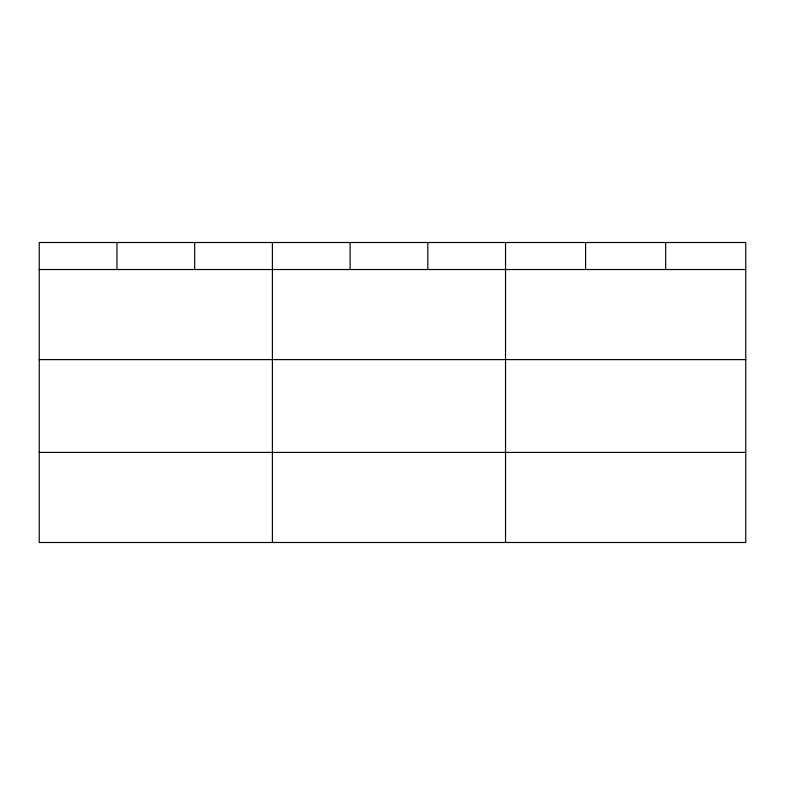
<?xml version="1.0" encoding="UTF-8"?>
<svg xmlns="http://www.w3.org/2000/svg" width="785" height="785" viewBox="0 0 785 785"><rect width="100%" height="100%" fill="white"/><g stroke="black" fill="none" stroke-linecap="round" stroke-linejoin="round"><path stroke-width="1.18" d="M745.75 359.608L745.75 242.506L39.25 242.506L39.25 542.494L745.75 542.494L745.75 359.608L39.25 359.608M39.25 269.53L745.75 269.53M39.25 452.415L745.75 452.415M665.68 242.506L665.68 269.53M585.61 242.506L585.61 269.53M505.54 242.506L505.54 542.494M427.825 242.506L427.825 269.53M350.11 242.506L350.11 269.53M272.395 242.506L272.395 542.494M194.68 242.506L194.68 269.53M116.965 242.506L116.965 269.53"/></g></svg>
